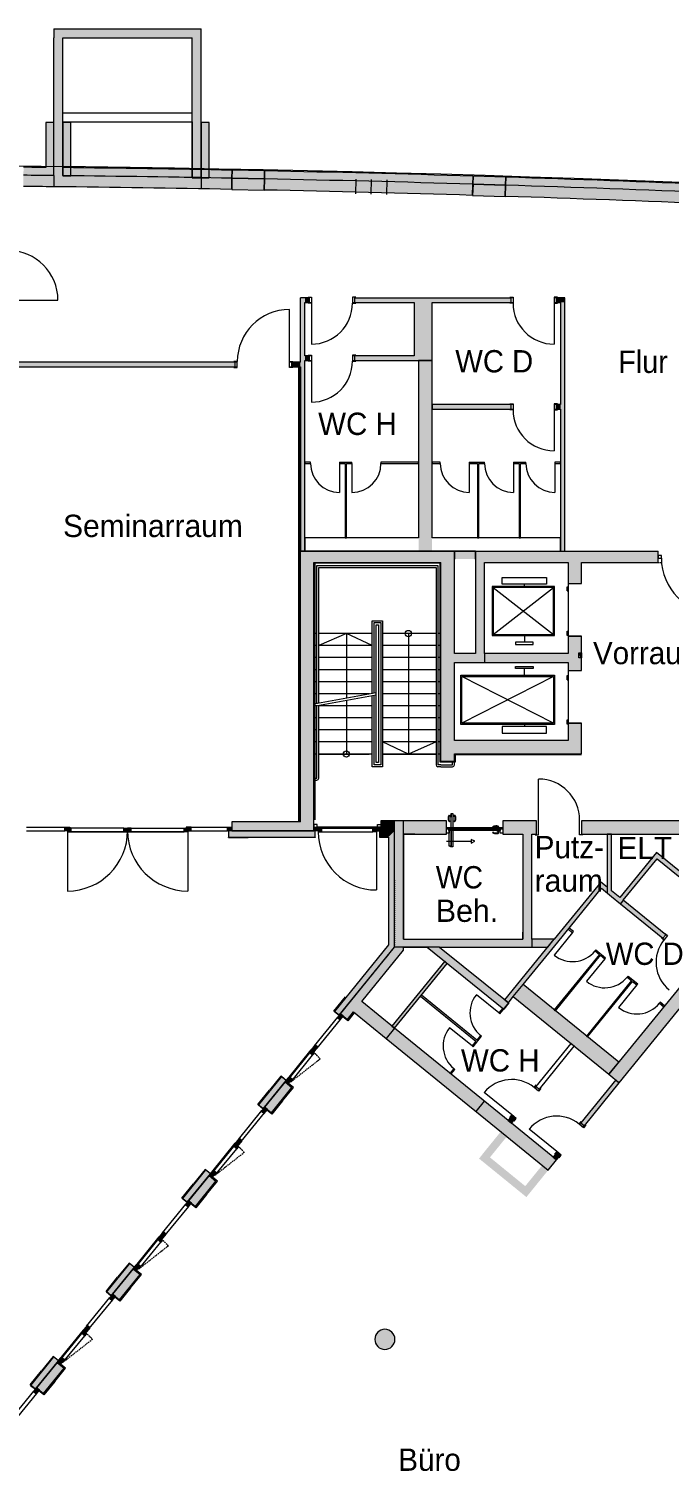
# Model space of a CAD drawing. Header units: inches. Extents: x 354311 to 431061, y 371078 to 433204.
# Drawn here: x 396581 to 410934, y 400876 to 433204 of the extents above; entities that cross this region are included whole.
import ezdxf

# ---------------------------------------------------------------- set-up
doc = ezdxf.new("R2010")
doc.units = ezdxf.units.IN
doc.header["$LTSCALE"] = 250
doc.header["$MEASUREMENT"] = 0
doc.linetypes.add('G1', pattern=[0.18, 0.12, -0.06])
doc.linetypes.add('w_verdeckt_oben', pattern=[0.18, 0.06, -0.12])
doc.layers.add('Grundebene', color=7, linetype='Continuous')
doc.styles.add('ARIAL', font='arial.ttf', dxfattribs={"height": 0.2})

# ---------------------------------------------------------------- blocks, each defined once
blk = doc.blocks.new('Color_Area-7')
at = {"layer": 'Grundebene', "true_color": 0x000000, "transparency": 33554687}
blk.add_hatch(color=18, dxfattribs=at).paths.add_polyline_path([(408969, 419214), (408969, 419104), (408909, 419214)], flags=0)
at = {"layer": 'Grundebene', "color": 18, "linetype": 'Continuous', "lineweight": 13, "true_color": 0x000000}
for p, q in [((408969, 419104), (408909, 419214)), ((408909, 419214), (408969, 419214)), ((408969, 419214), (408969, 419104))]:
    blk.add_line(p, q, dxfattribs=at)

msp = doc.modelspace()

# ---------------------------------------------------------------- hatches: boundary and pattern name
at = {"layer": 'Grundebene', "true_color": 0x000000, "transparency": 33554687}
h = msp.add_hatch(color=18, dxfattribs=at)
h.paths.add_polyline_path([(397144, 433204), (397144, 433004), (397144, 433004), (397211, 433054), (397144, 433204)], flags=0)
h.paths.add_polyline_path([(397144, 433204), (397211, 433054), (397344, 433004), (400244, 433004), (400444, 433204)], flags=0)
h = msp.add_hatch(color=18, dxfattribs=at)
h.paths.add_polyline_path([(400444, 433204), (400244, 433004), (400244, 431108), (400444, 431108)], flags=0)
h.paths.add_polyline_path([(400444, 431108), (400244, 431108), (400244, 429868), (400444, 429868)], flags=0)
h = msp.add_hatch(color=18, dxfattribs=at)
h.paths.add_polyline_path([(397144, 429915), (397211, 429848), (397344, 429913), (397344, 431108), (397144, 431108)], flags=0)
h.paths.add_polyline_path([(397144, 431108), (397344, 431108), (397344, 433004), (397211, 433054), (397144, 433004)], flags=0)
for points in [[(396964, 431108), (396964, 430097), (397085, 430051), (397144, 430095), (397144, 431108)], [(397345, 429911), (397525, 429911), (397524, 431108), (397344, 431108)], [(400624, 429868), (400624, 431108), (400444, 431108), (400444, 429868)], [(396459, 429672), (398169, 429663), (399651, 429632), (401129, 429606), (401137, 430036), (399084, 430070), (397525, 430093), (396462, 430102)], [(401863, 429841), (401867, 430021), (401137, 430036), (401133, 429856)], [(401137, 430036), (401133, 429856), (401863, 429841), (401867, 430021)], [(406536, 429722), (406541, 429902), (406541, 429902), (401867, 430021), (401867, 430021), (401864, 429841), (401864, 429841), (406536, 429722)], [(401867, 430021), (406541, 429902), (406541, 429902), (406536, 429722), (406536, 429722), (401864, 429841), (401864, 429841), (401867, 430021)], [(401863, 429841), (401133, 429856), (401129, 429606), (401858, 429591)], [(401863, 429841), (401133, 429856), (401129, 429606), (401858, 429591)], [(406528, 429472), (406536, 429722), (406536, 429722), (401864, 429841), (401864, 429841), (401858, 429591), (401858, 429591)], [(401864, 429841), (406536, 429722), (406536, 429722), (406528, 429472), (406528, 429472), (401858, 429591), (401858, 429591)], [(407266, 429698), (406537, 429722), (406528, 429472), (407258, 429448)], [(407266, 429698), (406537, 429722), (406528, 429472), (407258, 429448)], [(407266, 429698), (407272, 429877), (406542, 429902), (406536, 429722)], [(407272, 429877), (406542, 429902), (406536, 429722), (407266, 429698)], [(411928, 429277), (411939, 429527), (411939, 429527), (407266, 429699), (407266, 429699), (407258, 429449), (407258, 429449)], [(407266, 429699), (411939, 429527), (411939, 429527), (411928, 429277), (411928, 429277), (407258, 429449), (407258, 429449), (407266, 429699)], [(411939, 429527), (411946, 429707), (411946, 429707), (407272, 429879), (407272, 429879), (407266, 429699), (407266, 429699)], [(407272, 429879), (411946, 429707), (411946, 429707), (411939, 429527), (411939, 429527), (407266, 429699), (407266, 429699)], [(402669, 427171), (402769, 427171), (402769, 421494), (402669, 421494)], [(402769, 427171), (402869, 427171), (402869, 427071), (402769, 427071)], [(403879, 427171), (407389, 427171), (407389, 427071), (403879, 427071)], [(405219, 427071), (405619, 427071), (405619, 425771), (405219, 425771)], [(408399, 427071), (408599, 427071), (408599, 427171), (408399, 427171)], [(408599, 427071), (408499, 427071), (408499, 421494), (408599, 421494)], [(402769, 425871), (402869, 425871), (402869, 425771), (402769, 425771)], [(403879, 425771), (405219, 425771), (405219, 425871), (403879, 425871)], [(405619, 425771), (405319, 425771), (405319, 421494), (405619, 421494)], [(391814, 425729), (401209, 425729), (401209, 425629), (391814, 425629)], [(402469, 425729), (402669, 425729), (402669, 425629), (402469, 425629)], [(405619, 424781), (407389, 424781), (407389, 424681), (405619, 424681)], [(408399, 424781), (408499, 424781), (408499, 424681), (408399, 424681)], [(402669, 421494), (402969, 421244), (405819, 421244), (406119, 421494)], [(406119, 421494), (406119, 421319), (406594, 421319), (406594, 421494)], [(406794, 421244), (406594, 421494), (406594, 419204), (406727, 419154), (406794, 419204)], [(408969, 416954), (408669, 417254), (406119, 417254), (406044, 417054), (406119, 416954)], [(401129, 415429), (401129, 415229), (402969, 415229), (402669, 415429)], [(404469, 415454), (404469, 415229), (404781, 415229), (404781, 415454)], [(404469, 415454), (404469, 415229), (404781, 415229), (404781, 415454)], [(404781, 412799), (404781, 415454), (404981, 415154), (404981, 412799), (404929, 412741), (404981, 412624), (404981, 412552), (404781, 412623)], [(405946, 415454), (404781, 415454), (404981, 415154), (405946, 415154)], [(407206, 415454), (407962, 415454), (407962, 415154), (407206, 415154)], [(397499, 415229), (397390, 415229), (397390, 415311), (397423, 415311), (397499, 415311)], [(397444, 415290), (397527, 415290), (397527, 415208), (397444, 415208)], [(398711, 415290), (398794, 415290), (398794, 415208), (398711, 415208)], [(398877, 415290), (398794, 415290), (398794, 415208), (398877, 415208)], [(400144, 415290), (400061, 415290), (400061, 415208), (400144, 415208)], [(400220, 415311), (400111, 415311), (400111, 415291), (400123, 415291), (400123, 415229), (400220, 415229)], [(401129, 415229), (401037, 415229), (401037, 415311), (401129, 415311)], [(401060, 415229), (401060, 415089), (402998, 415089), (402998, 415229)], [(403100, 415311), (402969, 415311), (402969, 415229), (403100, 415229)], [(403149, 415290), (403066, 415290), (403066, 415208), (403149, 415208)], [(404372, 415290), (404289, 415290), (404289, 415208), (404372, 415208)], [(404469, 415311), (404339, 415311), (404339, 415290), (404351, 415290), (404351, 415229), (404469, 415229)], [(404439, 415229), (404439, 415089), (404641, 415089), (404781, 415229)], [(404439, 415089), (404641, 415089), (404781, 415229), (404439, 415229)], [(404781, 415229), (404641, 415089), (404641, 412673), (404781, 412623)], [(404641, 415089), (404641, 412673), (404781, 412623), (404781, 415229)], [(407656, 412799), (407723, 412757), (407856, 412799), (407856, 415154), (407723, 415237), (407656, 415154)], [(407656, 415154), (407656, 412799), (407723, 412757), (407856, 412799), (407856, 415154), (407723, 415237)], [(409544, 415154), (409644, 415154), (409644, 413884), (409544, 413884)], [(409827, 413734), (410647, 414743), (412440, 413287), (412377, 413209), (410662, 414603), (409905, 413671)], [(407331, 411376), (409415, 413941), (410793, 412821), (410856, 412899), (409400, 414081), (407253, 411439)], [(404781, 412623), (404641, 412673), (403429, 411181), (403538, 411093)], [(404641, 412673), (403429, 411181), (403538, 411093), (404781, 412623)], [(403702, 411294), (404781, 412623), (404981, 412552), (404046, 411401), (403888, 411272), (403888, 411272), (403857, 411168), (403721, 411001), (403566, 411127)], [(407856, 412624), (404929, 412624), (404929, 412799), (407856, 412799)], [(407856, 412799), (407856, 412624), (408216, 412624), (408358, 412799)], [(407856, 412799), (407856, 412624), (408216, 412624), (408358, 412799)], [(404721, 410852), (405902, 412305), (405960, 412257), (404780, 410805)], [(407441, 411512), (409583, 409771), (409804, 410043), (407662, 411783)], [(404590, 410572), (404780, 410805), (404046, 411401), (403888, 411272), (403857, 411168)], [(404046, 411401), (403888, 411272), (403857, 411168), (404590, 410572), (404780, 410805)], [(403566, 411127), (403497, 411042), (403560, 410990), (403630, 411076)], [(407175, 408472), (407364, 408705), (404780, 410805), (404590, 410572)], [(404590, 410572), (407175, 408472), (407364, 408705), (404780, 410805)], [(402879, 410250), (402917, 410297), (402981, 410245), (402943, 410199)], [(402917, 410297), (402907, 410284), (402891, 410297), (402999, 410429), (403062, 410377), (402965, 410258)], [(402352, 409633), (402244, 409722), (401726, 409085), (401835, 408997)], [(402244, 409722), (401726, 409085), (401835, 408997), (402352, 409633)], [(402019, 408906), (402479, 409472), (402324, 409599), (401864, 409032)], [(402324, 409599), (401864, 409032), (402019, 408906), (402479, 409472)], [(402396, 409656), (402409, 409671), (402393, 409684), (402324, 409599), (402387, 409547), (402444, 409617)], [(402434, 409702), (402396, 409656), (402460, 409604), (402498, 409651)], [(408955, 408681), (409738, 409645), (409738, 409645), (409816, 409582), (409033, 408618), (409033, 408618), (409004, 408583), (408927, 408646), (408927, 408646)], [(401864, 409032), (401794, 408947), (401858, 408895), (401927, 408980)], [(408222, 407621), (408412, 407854), (407364, 408705), (407175, 408472)], [(407175, 408472), (408222, 407621), (408412, 407854), (407364, 408705)], [(407388, 408814), (407417, 408849), (407417, 408849), (407494, 408786), (407466, 408751), (407403, 408674), (407403, 408674), (407325, 408737), (407325, 408737)], [(401214, 408201), (401204, 408189), (401189, 408202), (401296, 408334), (401360, 408282), (401262, 408162)], [(408222, 407621), (407734, 407019), (406681, 407875), (406673, 407881), (406781, 408019), (407159, 408485), (407295, 408375), (406917, 407909), (407708, 407264), (408087, 407731)], [(401176, 408155), (401214, 408201), (401278, 408150), (401240, 408103)], [(408397, 407994), (408426, 408029), (408426, 408029), (408503, 407966), (408475, 407931), (408412, 407854), (408412, 407854), (408334, 407917), (408334, 407917)], [(400650, 407538), (400541, 407626), (400024, 406990), (400132, 406902)], [(400541, 407626), (400024, 406990), (400132, 406902), (400650, 407538)], [(400621, 407503), (400161, 406937), (400316, 406810), (400776, 407377)], [(400161, 406937), (400316, 406810), (400776, 407377), (400621, 407503)], [(400693, 407560), (400706, 407576), (400691, 407588), (400621, 407503), (400685, 407451), (400742, 407521)], [(400731, 407607), (400693, 407560), (400757, 407509), (400795, 407555)], [(400161, 406937), (400091, 406851), (400155, 406799), (400224, 406885)], [(399474, 406059), (399512, 406106), (399575, 406054), (399537, 406008)], [(399512, 406106), (399502, 406094), (399486, 406106), (399593, 406238), (399657, 406186), (399560, 406067)], [(398947, 405443), (398838, 405531), (398321, 404894), (398430, 404806)], [(398838, 405531), (398321, 404894), (398430, 404806), (398947, 405443)], [(398613, 404715), (399074, 405282), (398919, 405408), (398458, 404841)], [(398919, 405408), (398458, 404841), (398613, 404715), (399074, 405282)], [(398991, 405465), (399003, 405480), (398988, 405493), (398919, 405408), (398982, 405356), (399039, 405426)], [(399029, 405511), (398991, 405465), (399054, 405413), (399092, 405460)], [(398458, 404841), (398389, 404756), (398452, 404704), (398522, 404789)], [(397809, 404010), (397799, 403998), (397783, 404011), (397891, 404143), (397954, 404091), (397857, 403971)], [(397771, 403964), (397809, 404010), (397873, 403959), (397835, 403912)], [(397244, 403347), (397136, 403435), (396618, 402799), (396727, 402711)], [(397136, 403435), (396618, 402799), (396727, 402711), (397244, 403347)], [(397216, 403312), (396755, 402746), (396911, 402620), (397371, 403186)], [(397216, 403312), (396755, 402746), (396911, 402620), (397371, 403186)], [(397288, 403369), (397301, 403385), (397285, 403398), (397216, 403312), (397279, 403261), (397336, 403330)], [(397326, 403416), (397288, 403369), (397352, 403318), (397390, 403364)], [(396755, 402746), (396686, 402660), (396750, 402609), (396819, 402694)]]:
    msp.add_hatch(color=18, dxfattribs=at).paths.add_polyline_path(points, flags=0)
h = msp.add_hatch(color=18, dxfattribs=at)
h.paths.add_polyline_path([(401133, 429856), (401137, 430036), (397344, 430093), (397344, 429913)], flags=0)
h.paths.add_polyline_path([(397085, 430051), (397144, 429921), (397144, 430095)], flags=0)
h.paths.add_polyline_path([(397085, 430051), (396964, 430097), (396463, 430102), (396461, 429922), (397144, 429915), (397144, 429921)], flags=0)
h = msp.add_hatch(color=18, dxfattribs=at)
h.paths.add_polyline_path([(401129, 429606), (401133, 429856), (397344, 429913), (397211, 429848), (397144, 429665), (397144, 429665)], flags=0)
h.paths.add_polyline_path([(397144, 429665), (397211, 429848), (397144, 429915), (396461, 429922), (396459, 429672)], flags=0)
h = msp.add_hatch(color=18, dxfattribs=at)
h.paths.add_polyline_path([(402969, 421244), (402669, 421494), (402669, 415454), (402969, 415454)], flags=0)
h.paths.add_polyline_path([(402969, 415454), (402669, 415454), (402669, 415429), (402969, 415229)], flags=0)
h = msp.add_hatch(color=18, dxfattribs=at)
h.paths.add_polyline_path([(405819, 416789), (406119, 416789), (406119, 416954), (406044, 417054), (405819, 416954)], flags=0)
h.paths.add_polyline_path([(405819, 416954), (406044, 417054), (406119, 417254), (406119, 419004), (406036, 419071), (405819, 419004)], flags=0)
h.paths.add_polyline_path([(405819, 419004), (406036, 419071), (406119, 419204), (406119, 421494), (405819, 421244)], flags=0)
h = msp.add_hatch(color=18, dxfattribs=at)
h.paths.add_polyline_path([(406594, 421494), (406794, 421244), (408669, 421244), (408869, 421302), (408969, 421494)], flags=0)
h.paths.add_polyline_path([(408969, 421494), (408869, 421302), (408969, 421244), (410684, 421244), (410684, 421494)], flags=0)
h.paths.add_polyline_path([(412069, 421494), (412069, 421244), (412169, 421244), (412273, 421286), (412169, 421494)], flags=0)
h = msp.add_hatch(color=18, dxfattribs=at)
h.paths.add_polyline_path([(408969, 421244), (408869, 421302), (408669, 421244), (408669, 420771), (408969, 420771)], flags=0)
h.paths.add_polyline_path([(408969, 419591), (408669, 419591), (408669, 419204), (408752, 419071), (408969, 419004)], flags=0)
h.paths.add_polyline_path([(408969, 419004), (408752, 419071), (408669, 419004), (408669, 418821), (408969, 418821)], flags=0)
h.paths.add_polyline_path([(408969, 417641), (408669, 417641), (408669, 417254), (408969, 416954)], flags=0)
h = msp.add_hatch(color=18, dxfattribs=at)
h.paths.add_polyline_path([(408669, 419004), (408752, 419071), (408669, 419204), (406794, 419204), (406727, 419154), (406794, 419004)], flags=0)
h.paths.add_polyline_path([(406794, 419004), (406727, 419154), (406594, 419204), (406119, 419204), (406036, 419071), (406119, 419004)], flags=0)
h = msp.add_hatch(color=18, dxfattribs=at)
h.paths.add_polyline_path([(404781, 415454), (404981, 415154), (405946, 415154), (405946, 415454)], flags=0)
h.paths.add_polyline_path([(407206, 415454), (407206, 415154), (407656, 415154), (407723, 415237), (407656, 415454)], flags=0)
h = msp.add_hatch(color=18, dxfattribs=at)
h.paths.add_polyline_path([(404781, 412623), (404981, 412552), (404981, 412624), (404929, 412741), (404781, 412799)], flags=0)
h.paths.add_polyline_path([(404781, 412799), (404929, 412741), (404981, 412799), (404981, 415154), (404781, 415454)], flags=0)
h = msp.add_hatch(color=18, dxfattribs=at)
h.paths.add_polyline_path([(405544, 415372), (405544, 415454)], flags=0)
h.paths.add_polyline_path([(405595, 415361), (405544, 415372)], flags=0)
h.paths.add_polyline_path([(405614, 415444), (405595, 415361)], flags=0)
h.paths.add_polyline_path([(405569, 415454), (405614, 415444)], flags=0)
h.paths.add_polyline_path([(405544, 415454), (405569, 415454)], flags=0)
h = msp.add_hatch(color=18, dxfattribs=at)
h.paths.add_polyline_path([(405544, 415372), (405544, 415454)], flags=0)
h.paths.add_polyline_path([(405595, 415361), (405544, 415372)], flags=0)
h.paths.add_polyline_path([(405614, 415444), (405595, 415361)], flags=0)
h.paths.add_polyline_path([(405569, 415454), (405614, 415444)], flags=0)
h.paths.add_polyline_path([(405544, 415454), (405569, 415454)], flags=0)
h = msp.add_hatch(color=18, dxfattribs=at)
h.paths.add_polyline_path([(407656, 415454), (407723, 415237), (407856, 415154), (407962, 415154), (407962, 415454)], flags=0)
h.paths.add_polyline_path([(408972, 415454), (408972, 415154), (412375, 415154), (412375, 415454)], flags=0)
h.paths.add_polyline_path([(413391, 415454), (413391, 415154), (413957, 415154), (414587, 415454)], flags=0)
h = msp.add_hatch(color=18, dxfattribs=at)
h.paths.add_polyline_path([(412375, 415454), (408972, 415454), (408972, 415154), (412375, 415154)], flags=0)
h.paths.add_polyline_path([(407962, 415154), (407962, 415454), (407656, 415454), (407723, 415237), (407856, 415154)], flags=0)
h.paths.add_polyline_path([(413391, 415454), (413391, 415154), (413957, 415154), (414587, 415454)], flags=0)
h = msp.add_hatch(color=18, dxfattribs=at)
h.paths.add_polyline_path([(412610, 413020), (412377, 413209), (412317, 413135), (412550, 412946)], flags=0)
h.paths.add_polyline_path([(411913, 412162), (411680, 412352), (409583, 409771), (409816, 409582)], flags=0)
h = msp.add_hatch(color=18, dxfattribs=at)
h.paths.add_polyline_path([(412377, 413209), (412317, 413135), (412550, 412946), (412610, 413020)], flags=0)
h.paths.add_polyline_path([(411913, 412162), (411680, 412352), (409583, 409771), (409816, 409582)], flags=0)
h = msp.add_hatch(color=18, dxfattribs=at)
h.paths.add_polyline_path([(403566, 411127), (403721, 411001), (403857, 411168), (403888, 411272), (403702, 411294)], flags=0)
h.paths.add_polyline_path([(403702, 411294), (403888, 411272), (404046, 411401), (404981, 412552), (404781, 412623)], flags=0)
h = msp.add_hatch(color=18, dxfattribs=at)
h.paths.add_polyline_path([(404981, 412799), (404929, 412741), (404981, 412624), (405507, 412624), (405539, 412673), (405291, 412799)], flags=0)
h.paths.add_polyline_path([(405291, 412799), (405539, 412673), (405786, 412624), (407656, 412624), (407723, 412757), (407656, 412799)], flags=0)
h.paths.add_polyline_path([(407856, 412799), (407723, 412757), (407656, 412624), (407856, 412624), (407856, 412799)], flags=0)
h = msp.add_hatch(color=18, dxfattribs=at)
h.paths.add_polyline_path([(407228, 411234), (407338, 411370), (407327, 411380), (407217, 411244)], flags=0)
h.paths.add_polyline_path([(407217, 411244), (407327, 411380), (405786, 412624), (405539, 412673), (405507, 412624)], flags=0)
h = msp.add_hatch(color=18, dxfattribs=at)
edge = h.paths.add_edge_path(flags=0)
edge.add_arc((404562, 403830), 225, 0, 360)
edge.add_arc((404562, 403830), 225, 0, 360)

# ---------------------------------------------------------------- linework, layer by layer
at = {"layer": 'Grundebene', "color": 18, "linetype": 'Continuous', "lineweight": 13, "true_color": 0x000000}
for p, q in [((397144, 433204), (400444, 433204)), ((397144, 433204), (397144, 433004)), ((400444, 429868), (400444, 433204)), ((397144, 429915), (397144, 433004)), ((397144, 433004), (397144, 433004)), ((397344, 429913), (397344, 433004)), ((397344, 433004), (400244, 433004)), ((400244, 429868), (400244, 433004)), ((397344, 431318), (400244, 431318)), ((396964, 431108), (396964, 430097)), ((397144, 431108), (396964, 431108)), ((397144, 430095), (397144, 431108)), ((397344, 431118), (400244, 431118)), ((397344, 431118), (400244, 431118)), ((397524, 431108), (397344, 431108)), ((397344, 431108), (397345, 429911)), ((397525, 429911), (397524, 431108)), ((400244, 431118), (400244, 429875)), ((400244, 429878), (400244, 431108)), ((400624, 431108), (400444, 431108)), ((400444, 431108), (400444, 429868)), ((400624, 429868), (400624, 431108)), ((397144, 429915), (397144, 430095)), ((397344, 430093), (397344, 429913)), ((401133, 429856), (401137, 430036)), ((401137, 430036), (401133, 429856)), ((401867, 430021), (401137, 430036)), ((401863, 429841), (401867, 430021)), ((401867, 430021), (401864, 429841)), ((397139, 429915), (397139, 429665)), ((397345, 429911), (397525, 429911)), ((400064, 429878), (400244, 429878)), ((400244, 429868), (400444, 429868)), ((400444, 429868), (400444, 429618)), ((400444, 429868), (400624, 429868)), ((401129, 429606), (401133, 429856)), ((401133, 429856), (401129, 429606)), ((401129, 429606), (401133, 429856)), ((401133, 429856), (401863, 429841)), ((401863, 429841), (401133, 429856)), ((401133, 429856), (401863, 429841)), ((401858, 429591), (401863, 429841)), ((401858, 429591), (401863, 429841)), ((401864, 429841), (401858, 429591)), ((403908, 429505), (403915, 429834)), ((404258, 429496), (404265, 429825)), ((404606, 429488), (404613, 429817)), ((406528, 429472), (406537, 429722)), ((406537, 429722), (406528, 429472)), ((406528, 429472), (406536, 429722)), ((406536, 429722), (406541, 429902)), ((406542, 429902), (406536, 429722)), ((406536, 429722), (407266, 429698)), ((406537, 429722), (407266, 429698)), ((407266, 429698), (406537, 429722)), ((407272, 429877), (406542, 429902)), ((407266, 429699), (407258, 429449)), ((407258, 429448), (407266, 429698)), ((407258, 429448), (407266, 429698)), ((407272, 429879), (407266, 429699)), ((407266, 429698), (407272, 429877)), ((401129, 429606), (401858, 429591)), ((401129, 429606), (401858, 429591)), ((406528, 429472), (407258, 429448)), ((406528, 429472), (407258, 429448)), ((396124, 427123), (397234, 427123)), ((402869, 427171), (402669, 427171)), ((402669, 425729), (402669, 427171)), ((402769, 427071), (402869, 427071)), ((402769, 425871), (402769, 427071)), ((402839, 427186), (402914, 427186)), ((402914, 427056), (402839, 427056)), ((402869, 427071), (402869, 427171)), ((402914, 427186), (402914, 427056)), ((402914, 427056), (402914, 426136)), ((403909, 427186), (403834, 427186)), ((403834, 427186), (403834, 427056)), ((403834, 427056), (403909, 427056)), ((403879, 427171), (407389, 427171)), ((403879, 427171), (403879, 427071)), ((403879, 427071), (405219, 427071)), ((405219, 427071), (405219, 425871)), ((405619, 427071), (407389, 427071)), ((405619, 425771), (405619, 427071)), ((407359, 427186), (407434, 427186)), ((407434, 427056), (407359, 427056)), ((407389, 427071), (407389, 427171)), ((407434, 427186), (407434, 427056)), ((408429, 427186), (408354, 427186)), ((408354, 427186), (408354, 427056)), ((408354, 427056), (408429, 427056)), ((408354, 427056), (408354, 426136)), ((408399, 427171), (408399, 427071)), ((408599, 427171), (408399, 427171)), ((408399, 427071), (408499, 427071)), ((408499, 427071), (408499, 424781)), ((408599, 421494), (408599, 427171)), ((402424, 425744), (402424, 426914)), ((402869, 425871), (402769, 425871)), ((402769, 425771), (402869, 425771)), ((402769, 421494), (402769, 425771)), ((402839, 425886), (402914, 425886)), ((402869, 425771), (402869, 425871)), ((402914, 425886), (402914, 425756)), ((403909, 425886), (403834, 425886)), ((403834, 425886), (403834, 425756)), ((403879, 425871), (403879, 425771)), ((405219, 425871), (403879, 425871)), ((403879, 425771), (405619, 425771)), ((405619, 425771), (405319, 425771)), ((405319, 425771), (405319, 421794)), ((405619, 421794), (405619, 425771)), ((401209, 425729), (396181, 425729)), ((396181, 425629), (401209, 425629)), ((401254, 425744), (401179, 425744)), ((401179, 425614), (401254, 425614)), ((401209, 425629), (401209, 425729)), ((401254, 425614), (401254, 425744)), ((402424, 425614), (402424, 425744)), ((402424, 425744), (402499, 425744)), ((402499, 425614), (402424, 425614)), ((402469, 425729), (402469, 425629)), ((402669, 425729), (402469, 425729)), ((402469, 425629), (402669, 425629)), ((402629, 425629), (402629, 415429)), ((402642, 425629), (402642, 415429)), ((402669, 425629), (402669, 421494)), ((402914, 425756), (402839, 425756)), ((402914, 425756), (402914, 424836)), ((403834, 425756), (403909, 425756)), ((407359, 424796), (407434, 424796)), ((407434, 424796), (407434, 424666)), ((408429, 424796), (408354, 424796)), ((408354, 424796), (408354, 424666)), ((405619, 424781), (405619, 424681)), ((407389, 424781), (405619, 424781)), ((405619, 424681), (407389, 424681)), ((407434, 424666), (407359, 424666)), ((407389, 424681), (407389, 424781)), ((408354, 424666), (408429, 424666)), ((408354, 424666), (408354, 423746)), ((408399, 424781), (408399, 424681)), ((408499, 424781), (408399, 424781)), ((408399, 424681), (408499, 424681)), ((408499, 424681), (408499, 421494)), ((402769, 423494), (402769, 423464)), ((402894, 423494), (402769, 423494)), ((402769, 423464), (402894, 423464)), ((402894, 423464), (402894, 423494)), ((403544, 423494), (403824, 423494)), ((403544, 423494), (403544, 423464)), ((403544, 423464), (403669, 423464)), ((403544, 423464), (403544, 422814)), ((403669, 423464), (403669, 421794)), ((403699, 423464), (403824, 423464)), ((403699, 421794), (403699, 423464)), ((403824, 423464), (403824, 423494)), ((403824, 423464), (403824, 422814)), ((404474, 423494), (404474, 423464)), ((405319, 423494), (404474, 423494)), ((404474, 423464), (405319, 423464)), ((405319, 423464), (405319, 423494)), ((405619, 423494), (405619, 423464)), ((405804, 423494), (405619, 423494)), ((405619, 423464), (405804, 423464)), ((405804, 423464), (405804, 423494)), ((406454, 423494), (406794, 423494)), ((406454, 423494), (406454, 423464)), ((406454, 423464), (406639, 423464)), ((406454, 423464), (406454, 422814)), ((406639, 423464), (406639, 421794)), ((406669, 423464), (406794, 423464)), ((406669, 421794), (406669, 423464)), ((406794, 423464), (406794, 423494)), ((407444, 423494), (407724, 423494)), ((407444, 423494), (407444, 423464)), ((407444, 423464), (407569, 423464)), ((407444, 423464), (407444, 422814)), ((407569, 423464), (407569, 421794)), ((407599, 423464), (407724, 423464)), ((407599, 421794), (407599, 423464)), ((407724, 423464), (407724, 423494)), ((408374, 423494), (408374, 423464)), ((408499, 423494), (408374, 423494)), ((408374, 423464), (408499, 423464)), ((408374, 423464), (408374, 422814)), ((408499, 423464), (408499, 423494)), ((405319, 421794), (402769, 421794)), ((402769, 421794), (402769, 421494)), ((403669, 421794), (403699, 421794)), ((408499, 421794), (405619, 421794)), ((406639, 421794), (406669, 421794)), ((407569, 421794), (407599, 421794)), ((408499, 421494), (408499, 421794)), ((402669, 415429), (402669, 421494)), ((406119, 421494), (402669, 421494)), ((402669, 421494), (402769, 421494)), ((402769, 421494), (405319, 421494)), ((402969, 415229), (402969, 421244)), ((402969, 421244), (405819, 421244)), ((405319, 421494), (405619, 421494)), ((405319, 421494), (405319, 421494)), ((405619, 421494), (408499, 421494)), ((405619, 421494), (405619, 421494)), ((405819, 416789), (405819, 421244)), ((406119, 419204), (406119, 421494)), ((406119, 421494), (406119, 421319)), ((406594, 421494), (406119, 421494)), ((406594, 421494), (406594, 419204)), ((406594, 421494), (410684, 421494)), ((406594, 421319), (406594, 421494)), ((406794, 419204), (406794, 421244)), ((406794, 421244), (408669, 421244)), ((408499, 421494), (408599, 421494)), ((408669, 421244), (408669, 420771)), ((408969, 420771), (408969, 421244)), ((408969, 421244), (410684, 421244)), ((410684, 421244), (410684, 421494)), ((410759, 421399), (410684, 421399)), ((410684, 421399), (410684, 421339)), ((410684, 421339), (410759, 421339)), ((410759, 421339), (410759, 421399)), ((405799, 421224), (402989, 421224)), ((402989, 421224), (402989, 415474)), ((405799, 421224), (402989, 421224)), ((402989, 421224), (402989, 415474)), ((403039, 418087), (403039, 421174)), ((403039, 421174), (405749, 421174)), ((403079, 418094), (403079, 421134)), ((403079, 421134), (405709, 421134)), ((405709, 421134), (405709, 416706)), ((405749, 421174), (405749, 416706)), ((405799, 416934), (405799, 421224)), ((405799, 416934), (405799, 421224)), ((406963, 420704), (406963, 419604)), ((408363, 420704), (406963, 420704)), ((406988, 420679), (406988, 419629)), ((408338, 420679), (406988, 420679)), ((406988, 419629), (408338, 420679)), ((406988, 420679), (408338, 419629)), ((407188, 420754), (407188, 420904)), ((407188, 420904), (408188, 420904)), ((408188, 420754), (407188, 420754)), ((407688, 420679), (407688, 420754)), ((408188, 420904), (408188, 420754)), ((408338, 419629), (408338, 420679)), ((408363, 419604), (408363, 420704)), ((408644, 420699), (408669, 420699)), ((408644, 420604), (408644, 420699)), ((408669, 420679), (408644, 420679)), ((408644, 420679), (408644, 420604)), ((408644, 420604), (408669, 420604)), ((408669, 420604), (408644, 420604)), ((408669, 420771), (408969, 420771)), ((408669, 420771), (408669, 419591)), ((408669, 420771), (408969, 420771)), ((408669, 420699), (408669, 420604)), ((408669, 420604), (408669, 420679)), ((403039, 419650), (402969, 419650)), ((403699, 419650), (403079, 419380)), ((404279, 419650), (403079, 419650)), ((403699, 419650), (403699, 418206)), ((404279, 419379), (403699, 419650)), ((404279, 418312), (404279, 419934)), ((404279, 419934), (404509, 419934)), ((404319, 418319), (404319, 419894)), ((404319, 419894), (404469, 419894)), ((404369, 419844), (404419, 419844)), ((404369, 416756), (404369, 419844)), ((404419, 419844), (404419, 416756)), ((404469, 419894), (404469, 416706)), ((404509, 419934), (404509, 416666)), ((405709, 419650), (404509, 419650)), ((405089, 419650), (405089, 418453)), ((405819, 419650), (405749, 419650)), ((406988, 419629), (408338, 419629)), ((407688, 419629), (407688, 419454)), ((408644, 419704), (408669, 419704)), ((408644, 419629), (408644, 419704)), ((408644, 419704), (408669, 419704)), ((408644, 419609), (408644, 419704)), ((408669, 419629), (408644, 419629)), ((408669, 419704), (408669, 419629)), ((408669, 419704), (408669, 419609)), ((403039, 419380), (402969, 419380)), ((404279, 419380), (403079, 419380)), ((405709, 419380), (404509, 419380)), ((405819, 419380), (405749, 419380)), ((406963, 419604), (408363, 419604)), ((407488, 419454), (407488, 419404)), ((407888, 419454), (407488, 419454)), ((407488, 419404), (407888, 419404)), ((407888, 419404), (407888, 419454)), ((408669, 419609), (408644, 419609)), ((408969, 419591), (408669, 419591)), ((408669, 419591), (408669, 419204)), ((408669, 419591), (408969, 419591)), ((408969, 418821), (408969, 419591)), ((403039, 419110), (402969, 419110)), ((404279, 419110), (403079, 419110)), ((405709, 419110), (404509, 419110)), ((405819, 419110), (405749, 419110)), ((406594, 419204), (406119, 419204)), ((406119, 417254), (406119, 419004)), ((406119, 419004), (408669, 419004)), ((406794, 419204), (406794, 419004)), ((408669, 419204), (406794, 419204)), ((408669, 419004), (408669, 418821)), ((408909, 419214), (408969, 419104)), ((408909, 419104), (408909, 419214)), ((408909, 419214), (408969, 419214)), ((408969, 419104), (408909, 419104)), ((408969, 419214), (408969, 419104)), ((403039, 418840), (402969, 418840)), ((404279, 418840), (403079, 418840)), ((405709, 418840), (404509, 418840)), ((405819, 418840), (405749, 418840)), ((406263, 417614), (406263, 418714)), ((406263, 418714), (408363, 418714)), ((406288, 417639), (406288, 418689)), ((406288, 418689), (408338, 418689)), ((408338, 417639), (406288, 418689)), ((408338, 418689), (406288, 417639)), ((407488, 418864), (407488, 418914)), ((407488, 418914), (407888, 418914)), ((407888, 418864), (407488, 418864)), ((407688, 418689), (407688, 418864)), ((407888, 418914), (407888, 418864)), ((408338, 418689), (408338, 417639)), ((408363, 418714), (408363, 417614)), ((408644, 418709), (408669, 418709)), ((408644, 418614), (408644, 418709)), ((408669, 418689), (408644, 418689)), ((408644, 418689), (408644, 418614)), ((408669, 418821), (408969, 418821)), ((408669, 418821), (408669, 417641)), ((408669, 418821), (408969, 418821)), ((408669, 418709), (408669, 418614)), ((408669, 418614), (408669, 418689)), ((403039, 418570), (402969, 418570)), ((402969, 418074), (404369, 418328)), ((404279, 418570), (403079, 418570)), ((405709, 418570), (404509, 418570)), ((405089, 418453), (405089, 416950)), ((405819, 418570), (405749, 418570)), ((408644, 418614), (408669, 418614)), ((408669, 418614), (408644, 418614)), ((403039, 418300), (402969, 418300)), ((402969, 418023), (404369, 418277)), ((403039, 418030), (402969, 418030)), ((403039, 416406), (403039, 418036)), ((404214, 418300), (403079, 418300)), ((403079, 416406), (403079, 418043)), ((404279, 418030), (403079, 418030)), ((403699, 418156), (403699, 416950)), ((404279, 416666), (404279, 418261)), ((404319, 416706), (404319, 418268)), ((405709, 418300), (404509, 418300)), ((405709, 418030), (404509, 418030)), ((405819, 418300), (405749, 418300)), ((405819, 418030), (405749, 418030)), ((403039, 417760), (402969, 417760)), ((404279, 417760), (403079, 417760)), ((405709, 417760), (404509, 417760)), ((405819, 417760), (405749, 417760)), ((408644, 417714), (408669, 417714)), ((408644, 417639), (408644, 417714)), ((408644, 417714), (408669, 417714)), ((408644, 417619), (408644, 417714)), ((408669, 417714), (408669, 417639)), ((408669, 417714), (408669, 417619)), ((403039, 417490), (402969, 417490)), ((404279, 417490), (403079, 417490)), ((405709, 417490), (404509, 417490)), ((405819, 417490), (405749, 417490)), ((408363, 417614), (406263, 417614)), ((408338, 417639), (406288, 417639)), ((407188, 417564), (407188, 417414)), ((408188, 417564), (407188, 417564)), ((407188, 417414), (408188, 417414)), ((407688, 417639), (407688, 417564)), ((408188, 417414), (408188, 417564)), ((408669, 417639), (408644, 417639)), ((408669, 417619), (408644, 417619)), ((408969, 417641), (408669, 417641)), ((408669, 417641), (408669, 417254)), ((408669, 417641), (408969, 417641)), ((408969, 416954), (408969, 417641)), ((403039, 417220), (402969, 417220)), ((404279, 417220), (403079, 417220)), ((405089, 416950), (404509, 417220)), ((405709, 417220), (404509, 417220)), ((405709, 417220), (405089, 416950)), ((405819, 417220), (405749, 417220)), ((408669, 417254), (406119, 417254)), ((403039, 416950), (402969, 416950)), ((403079, 416950), (404209, 416950)), ((404279, 416950), (403079, 416950)), ((404419, 416756), (404369, 416756)), ((404509, 416950), (405709, 416950)), ((405709, 416950), (404509, 416950)), ((405819, 416950), (405749, 416950)), ((405799, 416769), (405799, 416934)), ((405799, 416769), (405799, 416934)), ((406139, 416769), (405799, 416769)), ((406139, 416769), (405799, 416769)), ((405819, 416789), (406119, 416789)), ((406079, 416706), (406079, 416784)), ((406119, 416789), (406119, 416954)), ((406119, 416954), (408969, 416954)), ((406119, 416706), (406119, 416784)), ((408669, 416934), (406139, 416934)), ((406139, 416934), (406139, 416769)), ((408969, 416934), (406139, 416934)), ((406139, 416934), (406139, 416769)), ((402969, 416406), (403039, 416406)), ((404509, 416666), (404279, 416666)), ((404469, 416706), (404319, 416706)), ((405819, 416706), (405749, 416706)), ((405819, 416666), (405749, 416666)), ((405819, 416666), (405749, 416666)), ((405819, 416706), (406079, 416706)), ((405819, 416666), (406079, 416666)), ((405989, 416666), (406079, 416666)), ((408007, 415469), (408007, 416389)), ((402969, 416366), (403039, 416366)), ((402969, 416366), (403039, 416366)), ((401129, 415429), (401129, 415229)), ((402669, 415429), (401129, 415429)), ((404469, 415454), (404469, 415229)), ((404781, 415454), (404469, 415454)), ((405946, 415454), (404781, 415454)), ((404781, 412623), (404781, 415454)), ((404781, 415229), (404781, 415454)), ((404981, 415154), (404981, 415454)), ((405946, 415154), (405946, 415454)), ((406004, 415574), (406039, 415574)), ((406039, 415554), (406008, 415554)), ((406039, 415537), (406039, 415590)), ((406042, 415593), (406046, 415593)), ((406046, 415535), (406042, 415535)), ((406046, 415118), (406046, 415619)), ((406046, 415619), (406086, 415619)), ((406046, 415593), (406046, 415535)), ((406086, 415619), (406086, 415118)), ((406091, 415593), (406086, 415593)), ((406086, 415593), (406086, 415535)), ((406086, 415535), (406091, 415535)), ((406094, 415537), (406094, 415590)), ((406129, 415574), (406094, 415574)), ((406094, 415554), (406125, 415554)), ((407206, 415454), (407206, 415154)), ((407656, 415454), (407206, 415454)), ((407962, 415454), (407656, 415454)), ((407962, 415154), (407962, 415454)), ((408007, 415139), (408007, 415469)), ((408927, 415139), (408927, 415469)), ((408972, 415454), (408972, 415154)), ((412375, 415454), (408972, 415454)), ((396530, 415311), (397390, 415311)), ((396530, 415229), (397390, 415229)), ((397390, 415311), (397499, 415311)), ((397390, 415229), (397390, 415311)), ((397499, 415229), (397390, 415229)), ((397527, 415290), (397444, 415290)), ((397444, 415290), (397444, 415208)), ((397444, 415229), (397444, 413879)), ((397444, 415208), (398794, 415208)), ((397444, 415208), (397527, 415208)), ((397499, 415311), (397499, 415229)), ((397527, 415208), (397527, 415290)), ((398711, 415290), (397527, 415290)), ((398711, 415208), (397527, 415208)), ((398711, 415208), (398711, 415290)), ((398711, 415290), (398794, 415290)), ((398794, 415208), (398711, 415208)), ((398877, 415290), (398794, 415290)), ((398794, 415290), (398794, 415208)), ((398794, 415290), (398794, 415208)), ((400144, 415208), (398794, 415208)), ((398794, 415208), (398877, 415208)), ((398877, 415208), (398877, 415290)), ((398877, 415290), (400061, 415290)), ((398877, 415208), (400061, 415208)), ((400061, 415208), (400061, 415290)), ((400061, 415290), (400144, 415290)), ((400144, 415208), (400061, 415208)), ((400220, 415311), (400111, 415311)), ((400111, 415311), (400111, 415291)), ((400144, 415290), (400144, 415208)), ((400144, 415229), (400144, 413879)), ((400144, 415229), (400220, 415229)), ((400202, 415311), (401037, 415311)), ((400202, 415229), (401037, 415229)), ((400220, 415229), (400220, 415311)), ((401037, 415229), (401037, 415311)), ((401037, 415311), (401129, 415311)), ((401129, 415229), (401037, 415229)), ((401060, 415229), (401060, 415089)), ((402998, 415229), (401060, 415229)), ((401060, 415229), (401060, 415076)), ((401129, 415311), (401129, 415229)), ((401129, 415229), (402969, 415229)), ((403044, 415372), (402969, 415372)), ((402969, 415372), (402969, 415312)), ((402969, 415312), (403044, 415312)), ((402969, 415229), (402969, 415311)), ((402969, 415311), (403100, 415311)), ((403066, 415229), (402969, 415229)), ((402998, 415089), (402998, 415229)), ((403044, 415312), (403044, 415372)), ((404394, 415312), (403044, 415312)), ((403149, 415290), (403066, 415290)), ((403066, 415290), (403066, 415208)), ((403066, 415208), (403149, 415208)), ((403100, 415311), (403100, 415290)), ((403149, 415290), (404289, 415290)), ((403149, 415208), (403149, 415290)), ((403149, 415208), (404289, 415208)), ((404289, 415208), (404289, 415290)), ((404289, 415290), (404372, 415290)), ((404372, 415208), (404289, 415208)), ((404469, 415311), (404339, 415311)), ((404339, 415311), (404339, 415290)), ((404372, 415290), (404372, 415208)), ((404372, 415229), (404469, 415229)), ((404372, 415208), (404372, 413902)), ((404394, 415372), (404469, 415372)), ((404394, 415312), (404394, 415372)), ((404469, 415312), (404394, 415312)), ((404439, 415229), (404439, 415089)), ((404781, 415229), (404439, 415229)), ((404469, 415372), (404469, 415312)), ((404469, 415229), (404469, 415311)), ((404469, 415229), (404781, 415229)), ((404781, 412623), (404781, 415229)), ((404981, 415154), (405946, 415154)), ((404981, 412799), (404981, 415154)), ((405231, 415154), (404981, 415154)), ((404981, 415154), (404981, 412799)), ((405946, 415304), (407206, 415304)), ((405946, 415274), (406006, 415274)), ((405946, 415174), (405946, 415274)), ((406006, 415174), (405946, 415174)), ((405995, 415272), (407146, 415272)), ((405995, 415232), (405995, 415272)), ((405995, 415272), (407146, 415272)), ((405995, 415232), (405995, 415272)), ((407146, 415232), (405995, 415232)), ((407146, 415232), (405995, 415232)), ((406006, 415280), (406026, 415283)), ((406006, 414881), (406006, 415280)), ((406006, 415274), (406006, 415174)), ((406026, 415283), (406046, 415283)), ((406046, 415283), (406046, 414869)), ((406046, 414869), (406046, 415118)), ((406086, 415118), (406086, 414869)), ((407073, 415272), (407073, 415277)), ((407131, 415272), (407073, 415272)), ((407131, 415232), (407073, 415232)), ((407073, 415232), (407073, 415227)), ((407076, 415279), (407129, 415279)), ((407076, 415225), (407129, 415225)), ((407092, 415279), (407092, 415310)), ((407092, 415225), (407092, 415194)), ((407112, 415315), (407112, 415279)), ((407112, 415189), (407112, 415225)), ((407131, 415277), (407131, 415272)), ((407131, 415227), (407131, 415232)), ((407146, 415274), (407206, 415274)), ((407146, 415174), (407146, 415274)), ((407146, 415272), (407146, 415232)), ((407146, 415272), (407146, 415232)), ((407206, 415174), (407146, 415174)), ((407206, 415274), (407206, 415174)), ((407206, 415154), (407656, 415154)), ((407656, 415154), (407656, 412799)), ((407856, 412799), (407856, 415154)), ((407856, 415154), (407962, 415154)), ((407932, 415139), (408007, 415139)), ((409002, 415139), (408927, 415139)), ((408972, 415154), (412375, 415154)), ((409644, 415154), (409544, 415154)), ((409544, 415154), (409544, 413965)), ((409644, 413884), (409644, 415154)), ((401060, 415089), (402998, 415089)), ((401060, 415076), (401060, 415089)), ((402998, 415076), (401060, 415076)), ((401060, 415076), (401494, 415076)), ((402998, 415089), (402998, 415076)), ((404439, 415089), (404641, 415089)), ((404641, 415089), (404641, 412673)), ((405946, 414994), (406496, 414994)), ((406011, 414881), (406006, 414881)), ((406016, 414887), (406011, 414887)), ((406011, 414887), (406011, 414881)), ((406016, 414881), (406016, 414887)), ((406031, 414881), (406016, 414881)), ((406036, 414890), (406031, 414890)), ((406031, 414890), (406031, 414886)), ((406031, 414886), (406031, 414881)), ((406036, 414869), (406036, 414890)), ((406046, 414869), (406036, 414869)), ((406086, 414869), (406046, 414869)), ((406496, 415034), (406496, 414954)), ((406576, 414994), (406496, 415034)), ((406496, 414954), (406576, 414994)), ((410647, 414743), (409827, 413734)), ((409905, 413671), (410662, 414603)), ((412673, 413098), (410647, 414743)), ((410662, 414603), (412610, 413020)), ((409400, 414081), (408358, 412799)), ((408436, 412736), (409415, 413941)), ((409544, 413965), (409400, 414081)), ((409415, 413941), (409644, 413755)), ((409544, 413965), (409544, 413831)), ((409827, 413734), (409644, 413884)), ((409644, 413755), (409842, 413594)), ((409905, 413671), (409842, 413594)), ((409842, 413594), (410793, 412821)), ((410856, 412899), (409905, 413671)), ((407656, 412799), (407656, 412954)), ((408768, 412946), (408358, 412442)), ((408690, 413048), (408671, 413025)), ((408671, 413025), (408768, 412946)), ((408787, 412969), (408690, 413048)), ((408768, 412946), (408787, 412969)), ((410818, 412781), (410760, 412829)), ((410793, 412821), (410856, 412899)), ((410900, 412882), (410818, 412781)), ((410842, 412929), (410900, 412882)), ((404641, 412673), (403429, 411181)), ((403538, 411093), (404781, 412623)), ((403566, 411127), (404781, 412623)), ((404046, 411401), (404981, 412552)), ((405786, 412624), (404781, 412624)), ((404981, 412799), (407656, 412799)), ((404981, 412799), (407656, 412799)), ((404981, 412552), (404981, 412624)), ((404981, 412624), (405507, 412624)), ((405507, 412624), (407228, 411234)), ((405786, 412624), (407856, 412624)), ((405786, 412624), (407338, 411370)), ((407253, 411439), (408358, 412799)), ((407662, 411783), (408436, 412736)), ((407856, 412799), (407856, 412624)), ((407856, 412799), (407856, 412624)), ((408358, 412799), (407856, 412799)), ((407856, 412624), (408216, 412624)), ((408216, 412624), (408358, 412799)), ((409291, 412560), (409272, 412536)), ((409272, 412536), (409369, 412457)), ((409291, 412560), (409508, 412383)), ((405902, 412305), (404721, 410852)), ((404780, 410805), (405960, 412257)), ((405960, 412257), (405902, 412305)), ((409369, 412457), (408360, 411216)), ((408384, 411197), (409393, 412439)), ((409490, 412360), (409080, 411855)), ((409393, 412439), (409490, 412360)), ((409490, 412360), (409508, 412383)), ((411680, 412352), (409583, 409771)), ((410091, 411871), (409082, 410629)), ((409816, 409582), (411913, 412162)), ((410013, 411973), (409994, 411950)), ((409994, 411950), (410091, 411871)), ((410013, 411973), (410230, 411797)), ((405379, 411543), (405360, 411520)), ((406620, 410533), (405379, 411543)), ((407118, 411145), (406613, 411555)), ((407441, 411512), (407662, 411783)), ((409804, 410043), (407662, 411783)), ((409105, 410610), (410114, 411852)), ((410211, 411773), (409801, 411269)), ((410114, 411852), (410211, 411773)), ((410211, 411773), (410230, 411797)), ((403419, 411189), (403678, 411507)), ((404780, 410805), (404046, 411401)), ((405360, 411520), (406602, 410510)), ((407205, 411253), (407118, 411145)), ((407141, 411126), (407339, 411370)), ((407205, 411253), (407228, 411234)), ((407228, 411234), (407338, 411370)), ((407338, 411370), (407228, 411234)), ((407253, 411439), (407331, 411376)), ((407331, 411376), (407441, 411512)), ((407339, 411370), (407338, 411370)), ((407441, 411512), (409583, 409771)), ((408360, 411216), (408384, 411197)), ((410735, 411387), (410716, 411363)), ((410716, 411363), (410813, 411284)), ((410832, 411308), (410735, 411387)), ((410813, 411284), (410832, 411308)), ((402982, 410408), (403506, 411054)), ((403045, 410357), (403570, 411002)), ((403538, 411093), (403419, 411189)), ((403429, 411181), (403538, 411093)), ((403566, 411127), (403497, 411042)), ((403497, 411042), (403560, 410990)), ((403541, 411096), (403538, 411093)), ((403560, 410990), (403630, 411076)), ((403566, 411127), (403721, 411001)), ((403630, 411076), (403566, 411127)), ((403728, 410970), (403617, 411060)), ((403721, 411001), (403857, 411168)), ((403876, 411152), (403728, 410970)), ((403857, 411168), (404590, 410572)), ((407118, 411145), (407141, 411126)), ((404780, 410805), (404590, 410572)), ((404590, 410572), (407175, 408472)), ((404721, 410852), (404780, 410805)), ((407364, 408705), (404780, 410805)), ((406517, 410406), (406012, 410816)), ((406540, 410387), (406731, 410622)), ((406708, 410641), (406620, 410533)), ((406731, 410622), (406708, 410641)), ((409082, 410629), (409105, 410610)), ((402384, 409672), (402911, 410321)), ((402421, 409686), (402879, 410250)), ((402879, 410250), (402917, 410297)), ((402943, 410199), (402879, 410250)), ((402999, 410429), (402891, 410297)), ((402945, 410363), (402891, 410297)), ((402891, 410297), (402907, 410284)), ((402891, 410297), (402907, 410284)), ((402917, 410297), (402981, 410245)), ((402981, 410245), (402943, 410199)), ((403009, 410311), (402945, 410363)), ((402965, 410258), (403009, 410311)), ((402995, 410295), (403062, 410377)), ((403062, 410377), (402999, 410429)), ((406602, 410510), (406517, 410406)), ((406517, 410406), (406540, 410387)), ((408730, 410465), (407946, 409501)), ((408024, 409438), (408807, 410402)), ((408807, 410402), (408730, 410465)), ((402484, 409634), (402943, 410199)), ((409583, 409771), (409804, 410043)), ((402244, 409722), (401726, 409085)), ((401835, 408997), (402352, 409633)), ((401864, 409032), (402324, 409599)), ((402324, 409599), (401864, 409032)), ((402233, 409730), (401975, 409412)), ((402352, 409633), (402233, 409730)), ((402352, 409633), (402244, 409722)), ((402324, 409599), (402393, 409684)), ((402324, 409599), (402352, 409633)), ((402324, 409599), (402479, 409472)), ((402479, 409472), (402324, 409599)), ((402387, 409547), (402324, 409599)), ((402444, 409617), (402387, 409547)), ((402393, 409684), (402409, 409671)), ((402434, 409702), (402396, 409656)), ((402396, 409656), (402460, 409604)), ((402498, 409651), (402434, 409702)), ((402460, 409604), (402498, 409651)), ((406107, 409901), (406022, 409797)), ((406022, 409797), (406046, 409778)), ((406046, 409778), (406130, 409882)), ((406130, 409882), (406107, 409901)), ((409738, 409645), (408955, 408681)), ((409583, 409771), (409816, 409582)), ((409816, 409582), (409738, 409645)), ((401716, 409094), (401975, 409412)), ((402019, 408906), (402479, 409472)), ((402019, 408906), (402479, 409472)), ((402268, 409173), (402511, 409472)), ((402511, 409472), (402400, 409562)), ((407405, 408859), (406788, 409360)), ((407906, 409476), (407954, 409534)), ((408007, 409394), (407906, 409476)), ((407946, 409501), (408024, 409438)), ((408054, 409452), (408007, 409394)), ((409033, 408618), (409816, 409582)), ((401279, 408313), (401804, 408958)), ((401835, 408997), (401716, 409094)), ((401726, 409085), (401835, 408997)), ((401864, 409032), (401794, 408947)), ((401838, 409001), (401835, 408997)), ((401858, 408895), (401927, 408980)), ((401864, 409032), (402019, 408906)), ((401864, 409032), (402019, 408906)), ((401927, 408980), (401864, 409032)), ((402026, 408875), (401915, 408965)), ((402268, 409173), (402026, 408875)), ((406789, 409172), (406600, 408939)), ((401343, 408261), (401867, 408907)), ((401794, 408947), (401858, 408895)), ((407388, 408814), (407325, 408737)), ((407325, 408737), (407403, 408674)), ((407405, 408859), (407358, 408800)), ((408412, 407854), (407364, 408705)), ((407466, 408751), (407388, 408814)), ((407403, 408674), (407466, 408751)), ((407506, 408777), (407405, 408859)), ((407459, 408718), (407506, 408777)), ((408915, 408656), (408963, 408714)), ((409016, 408574), (408915, 408656)), ((408955, 408681), (409033, 408618)), ((409063, 408632), (409016, 408574)), ((401296, 408334), (401189, 408202)), ((401360, 408282), (401296, 408334)), ((407175, 408472), (408222, 407621)), ((408414, 408039), (407797, 408540)), ((400681, 407577), (401208, 408226)), ((400718, 407591), (401176, 408155)), ((400782, 407539), (401240, 408103)), ((401176, 408155), (401214, 408201)), ((401240, 408103), (401176, 408155)), ((401242, 408268), (401189, 408202)), ((401189, 408202), (401204, 408189)), ((401189, 408202), (401204, 408189)), ((401214, 408201), (401278, 408150)), ((401278, 408150), (401240, 408103)), ((401306, 408216), (401242, 408268)), ((401262, 408162), (401306, 408216)), ((401293, 408200), (401360, 408282)), ((408397, 407994), (408334, 407917)), ((408414, 408039), (408367, 407981)), ((408475, 407931), (408397, 407994)), ((408515, 407957), (408414, 408039)), ((408222, 407621), (408412, 407854)), ((408334, 407917), (408412, 407854)), ((408412, 407854), (408475, 407931)), ((408467, 407899), (408515, 407957)), ((400541, 407626), (400024, 406990)), ((400132, 406902), (400650, 407538)), ((400161, 406937), (400621, 407503)), ((400621, 407503), (400161, 406937)), ((400531, 407635), (400272, 407316)), ((400316, 406810), (400776, 407377)), ((400316, 406810), (400776, 407377)), ((400650, 407538), (400531, 407635)), ((400650, 407538), (400541, 407626)), ((400566, 407078), (400808, 407377)), ((400621, 407503), (400691, 407588)), ((400621, 407503), (400650, 407538)), ((400621, 407503), (400776, 407377)), ((400776, 407377), (400621, 407503)), ((400685, 407451), (400621, 407503)), ((400742, 407521), (400685, 407451)), ((400691, 407588), (400706, 407576)), ((400731, 407607), (400693, 407560)), ((400693, 407560), (400757, 407509)), ((400808, 407377), (400697, 407467)), ((400795, 407555), (400731, 407607)), ((400757, 407509), (400795, 407555)), ((400014, 406998), (400272, 407316)), ((400566, 407078), (400323, 406779)), ((399576, 406217), (400101, 406863)), ((399640, 406166), (400165, 406811)), ((400132, 406902), (400014, 406998)), ((400024, 406990), (400132, 406902)), ((400161, 406937), (400091, 406851)), ((400091, 406851), (400155, 406799)), ((400136, 406906), (400132, 406902)), ((400155, 406799), (400224, 406885)), ((400161, 406937), (400316, 406810)), ((400161, 406937), (400316, 406810)), ((400224, 406885), (400161, 406937)), ((400323, 406779), (400212, 406869)), ((398978, 405481), (399506, 406130)), ((399015, 405495), (399474, 406059)), ((399474, 406059), (399512, 406106)), ((399537, 406008), (399474, 406059)), ((399593, 406238), (399486, 406106)), ((399540, 406172), (399486, 406106)), ((399486, 406106), (399502, 406094)), ((399486, 406106), (399502, 406094)), ((399512, 406106), (399575, 406054)), ((399575, 406054), (399537, 406008)), ((399603, 406120), (399540, 406172)), ((399560, 406067), (399603, 406120)), ((399590, 406104), (399657, 406186)), ((399657, 406186), (399593, 406238)), ((399079, 405444), (399537, 406008)), ((398838, 405531), (398321, 404894)), ((398430, 404806), (398947, 405443)), ((398458, 404841), (398919, 405408)), ((398919, 405408), (398458, 404841)), ((398828, 405539), (398570, 405221)), ((398947, 405443), (398828, 405539)), ((398947, 405443), (398838, 405531)), ((398919, 405408), (398988, 405493)), ((398919, 405408), (398947, 405443)), ((398919, 405408), (399074, 405282)), ((399074, 405282), (398919, 405408)), ((398982, 405356), (398919, 405408)), ((399039, 405426), (398982, 405356)), ((398988, 405493), (399003, 405480)), ((399029, 405511), (398991, 405465)), ((398991, 405465), (399054, 405413)), ((399092, 405460), (399029, 405511)), ((399054, 405413), (399092, 405460)), ((398311, 404903), (398570, 405221)), ((398613, 404715), (399074, 405282)), ((398613, 404715), (399074, 405282)), ((398863, 404983), (399106, 405281)), ((399106, 405281), (398995, 405371)), ((397874, 404122), (398398, 404767)), ((398430, 404806), (398311, 404903)), ((398321, 404894), (398430, 404806)), ((398458, 404841), (398389, 404756)), ((398389, 404756), (398452, 404704)), ((398433, 404810), (398430, 404806)), ((398452, 404704), (398522, 404789)), ((398458, 404841), (398613, 404715)), ((398458, 404841), (398613, 404715)), ((398522, 404789), (398458, 404841)), ((398620, 404684), (398509, 404774)), ((398863, 404983), (398620, 404684)), ((397937, 404070), (398462, 404716)), ((397891, 404143), (397783, 404011)), ((397954, 404091), (397891, 404143)), ((397276, 403386), (397803, 404035)), ((397313, 403400), (397771, 403964)), ((397376, 403348), (397835, 403912)), ((397771, 403964), (397809, 404010)), ((397835, 403912), (397771, 403964)), ((397837, 404077), (397783, 404011)), ((397783, 404011), (397799, 403998)), ((397783, 404011), (397799, 403998)), ((397809, 404010), (397873, 403959)), ((397873, 403959), (397835, 403912)), ((397901, 404025), (397837, 404077)), ((397857, 403971), (397901, 404025)), ((397887, 404009), (397954, 404091)), ((397136, 403435), (396618, 402799)), ((396727, 402711), (397244, 403347)), ((396755, 402746), (397216, 403312)), ((397216, 403312), (396755, 402746)), ((397125, 403444), (396867, 403125)), ((396911, 402620), (397371, 403186)), ((396911, 402620), (397371, 403186)), ((397244, 403347), (397125, 403444)), ((397244, 403347), (397136, 403435)), ((397160, 402887), (397403, 403186)), ((397216, 403312), (397285, 403398)), ((397216, 403312), (397244, 403347)), ((397216, 403312), (397371, 403186)), ((397371, 403186), (397216, 403312)), ((397279, 403261), (397216, 403312)), ((397336, 403330), (397279, 403261)), ((397285, 403398), (397301, 403385)), ((397326, 403416), (397288, 403369)), ((397288, 403369), (397352, 403318)), ((397403, 403186), (397292, 403276)), ((397390, 403364), (397326, 403416)), ((397352, 403318), (397390, 403364)), ((396608, 402807), (396867, 403125)), ((396727, 402711), (396608, 402807)), ((397160, 402887), (396917, 402588)), ((396171, 402026), (396696, 402672)), ((396235, 401975), (396759, 402620)), ((396618, 402799), (396727, 402711)), ((396755, 402746), (396686, 402660)), ((396686, 402660), (396750, 402609)), ((396730, 402715), (396727, 402711)), ((396750, 402609), (396819, 402694)), ((396755, 402746), (396911, 402620)), ((396755, 402746), (396911, 402620)), ((396819, 402694), (396755, 402746)), ((396917, 402588), (396807, 402678))]:
    msp.add_line(p, q, dxfattribs=at)
at = {"layer": 'Grundebene', "color": 18, "linetype": 'G1', "lineweight": 13, "true_color": 0x000000}
for p, q in [((402869, 427071), (402914, 427071)), ((403834, 427071), (403879, 427071)), ((407434, 427171), (407389, 427171)), ((407389, 427071), (407434, 427071)), ((408399, 427171), (408354, 427171)), ((408354, 427071), (408399, 427071)), ((402914, 425871), (402869, 425871)), ((402869, 425771), (402914, 425771)), ((403879, 425871), (403834, 425871)), ((403834, 425771), (403879, 425771)), ((401254, 425729), (401209, 425729)), ((401209, 425629), (401254, 425629)), ((402469, 425729), (402424, 425729)), ((402424, 425629), (402469, 425629)), ((407434, 424781), (407389, 424781)), ((407389, 424681), (407434, 424681)), ((408399, 424781), (408354, 424781)), ((408354, 424681), (408399, 424681)), ((410684, 421244), (410763, 421244)), ((408669, 420771), (408669, 419591)), ((406988, 418689), (406963, 418689)), ((408669, 418821), (408669, 417641)), ((406963, 417639), (406988, 417639)), ((410891, 412871), (410856, 412899)), ((410793, 412821), (410828, 412793)), ((403114, 410115), (402460, 409604)), ((407946, 409501), (407918, 409466)), ((407996, 409403), (408024, 409438)), ((407417, 408849), (407388, 408814)), ((407466, 408751), (407494, 408786)), ((408955, 408681), (408927, 408646)), ((409004, 408583), (409033, 408618)), ((401411, 408019), (400757, 407508)), ((408426, 408029), (408397, 407994)), ((408475, 407931), (408503, 407966)), ((399708, 405924), (399055, 405413)), ((398006, 403828), (397352, 403318))]:
    msp.add_line(p, q, dxfattribs=at)
at = {"layer": 'Grundebene', "color": 18, "linetype": 'w_verdeckt_oben', "lineweight": 13, "true_color": 0x000000}
for p, q in [((404781, 414124), (404781, 412624)), ((404781, 412624), (400516, 407374))]:
    msp.add_line(p, q, dxfattribs=at)
at = {"layer": 'Grundebene', "color": 18, "linetype": 'Continuous', "lineweight": 13, "true_color": 0x000000}
for centre in [(405089, 419650), (403699, 416950)]:
    msp.add_circle(centre, 70.6, dxfattribs=at)
for centre, radius, start, end in [((392021, -47864), 478007, 85.83939, 93.47847), ((392021, -47789), 477911, 89.4074, 89.4675), ((392021, -47789), 477911, 88.90708, 89.36184), ((392021, -47789), 477911, 88.25893, 88.81948), ((392021, -47789), 477481, 89.38527, 89.4675), ((392021, -47789), 477731, 89.38559, 89.4675), ((392021, -47789), 477731, 89.38559, 89.4675), ((392021, -47789), 477481, 88.90708, 89.38527), ((392021, -47789), 477731, 88.90708, 89.3616), ((392021, -47789), 477731, 88.90708, 89.3616), ((392021, -47789), 477731, 88.25893, 88.81948), ((392021, -47789), 477731, 88.25893, 88.81948), ((392021, -47789), 477731, 87.61053, 88.17133), ((392021, -47789), 477731, 87.61053, 88.17133), ((392021, -47789), 477911, 87.61053, 88.17133), ((392021, -47789), 477481, 88.25893, 88.81948), ((392021, -47789), 477481, 87.61053, 88.17133), ((396124, 427123), 1110, 0, 90), ((402914, 427056), 920, 270, 360), ((408354, 427056), 920, 180, 270), ((402424, 425744), 1170, 90, 180), ((402914, 425756), 920, 270, 360), ((408354, 424666), 920, 180, 270), ((403544, 423464), 650, 180, 270), ((403824, 423464), 650, 270, 0), ((406454, 423464), 650, 180, 270), ((407444, 423464), 650, 180, 270), ((408374, 423464), 650, 180, 270), ((411994, 421339), 1235, 180, 270), ((403039, 416406), 40, 270, 0), ((405749, 416706), 40, 180, 270), ((406079, 416706), 40, 270, 360), ((408007, 415469), 920, 0, 90), ((406183, 415516), 202, 167.3951, 197.0886), ((406004, 415556), 18, 90, 167.4062), ((406014, 415463), 24.6, 196.4137, 265.8792), ((406197, 415512), 202, 170.4493, 196.0662), ((406008, 415544), 10, 90, 170.4493), ((406013, 415459), 10, 196.0662, 258.9704), ((406014, 415464), 15, 258.9704, 265.2154), ((406013, 415444), 5, 263.1108, 87.3199), ((406042, 415590), 2.4, 90, 180), ((406042, 415537), 2.4, 180, 270), ((406091, 415590), 2.4, 0, 90), ((406091, 415537), 2.4, 270, 0), ((406120, 415444), 5, 92.6801, 276.8892), ((406119, 415464), 15, 274.7846, 281.0296), ((406119, 415463), 24.6, 274.1208, 343.5863), ((406120, 415459), 10, 281.0296, 343.9338), ((406125, 415544), 10, 9.5507, 90), ((406129, 415556), 18, 12.5938, 90), ((405935, 415512), 202, 343.9338, 9.5507), ((405950, 415516), 202, 342.9114, 12.6049), ((397444, 415229), 1350, 270, 0), ((400144, 415229), 1350, 180, 270), ((404372, 415208), 1306, 180, 270), ((406983, 415306), 5, 173.1108, 357.3199), ((406983, 415198), 5, 2.6801, 186.8892), ((407002, 415305), 24.6, 106.4137, 175.8792), ((407002, 415199), 24.6, 184.1208, 253.5863), ((406998, 415305), 10, 106.0662, 168.9704), ((407002, 415304), 15, 168.9704, 175.2154), ((407002, 415200), 15, 184.7846, 191.0296), ((406998, 415199), 10, 191.0296, 253.9338), ((407054, 415136), 202, 77.3951, 107.0886), ((407051, 415121), 202, 80.4493, 106.0662), ((407051, 415383), 202, 253.9338, 279.5507), ((407054, 415369), 202, 252.9114, 282.6049), ((407076, 415277), 2.4, 90, 180), ((407076, 415227), 2.4, 180, 270), ((407082, 415310), 10, 0, 80.4493), ((407082, 415194), 10, 279.5507, 0), ((407094, 415315), 18, 360, 77.4062), ((407094, 415189), 18, 282.5938, 0), ((407129, 415277), 2.4, 0, 90), ((407129, 415227), 2.4, 270, 360), ((408768, 412946), 650, 230.904, 320.904), ((411435, 412280), 795, 140.904, 230.904), ((409490, 412360), 650, 230.904, 320.904), ((407118, 411145), 650, 140.904, 230.904), ((410211, 411773), 650, 230.904, 320.904), ((406517, 410406), 650, 140.904, 230.904), ((407405, 408859), 795, 50.904, 140.904), ((408414, 408039), 795, 50.904, 140.904), ((404562, 403830), 225, 0, 180), ((404562, 403830), 225, 180, 0)]:
    msp.add_arc(centre, radius, start, end, dxfattribs=at)
at = {"layer": 'Grundebene', "color": 18, "linetype": 'G1', "lineweight": 13, "true_color": 0x000000}
for centre in [(402350, 409469), (400647, 407374), (398945, 405278), (397242, 403183)]:
    msp.add_arc(centre, 1000, 40.2192, 50.904, dxfattribs=at)

# ---------------------------------------------------------------- block references
at = {"layer": 'Grundebene'}
msp.add_blockref('Color_Area-7', (0, 0), dxfattribs=at)

# ---------------------------------------------------------------- texts
at = {"layer": 'Grundebene', "color": 18, "lineweight": 18, "true_color": 0x000000, "style": 'ARIAL'}
for s, width, p in [('WC D', 0.937721, (406140, 425503)), ('Flur', 0.923524, (409793, 425491)), ('WC H', 0.947638, (403066, 424101)), ('Seminarraum', 0.961219, (397348, 421813)), ('Vorraum', 0.947887, (409227, 418963)), ('Putz-', 0.952826, (407919, 414613)), ('ELT Verteiler', 0.953392, (409777, 414593)), ('WC', 0.909123, (405704, 413937)), ('raum', 0.960912, (407919, 413863)), ('Beh.', 0.973247, (405704, 413187)), ('WC D', 0.937721, (409514, 412223)), ('WC H', 0.947638, (406266, 409833)), ('Büro', 0.950264, (404862, 400883))]:
    msp.add_text(s, height=500, dxfattribs=dict(at, width=width)).set_placement(p)

doc.saveas('drawing.dxf')
